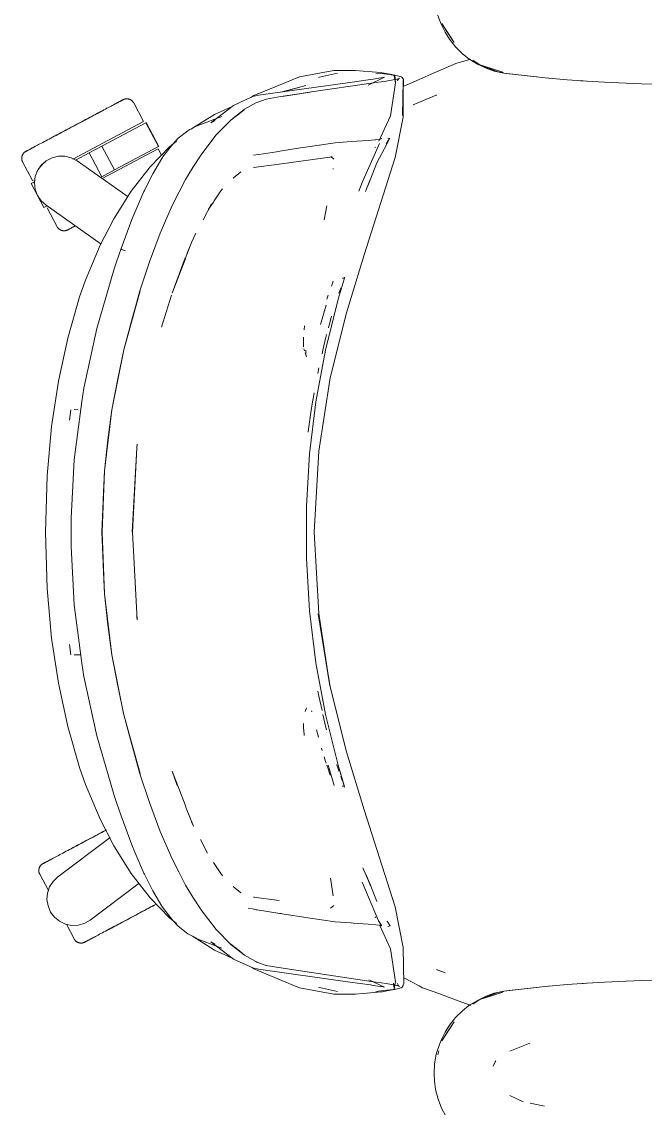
# Model space of a CAD drawing. Header units: millimetres. Extents: x 155927 to 317870, y -36033 to 97293.
# Drawn here: x 183911 to 184234, y 11246 to 11808 of the extents above; entities that cross this region are included whole.
import ezdxf

# ---------------------------------------------------------------- set-up
doc = ezdxf.new("R2010")
doc.units = ezdxf.units.MM
doc.header["$MEASUREMENT"] = 0
doc.layers.add('G-IMPT', color=8, linetype='CONTINUOUS', lineweight=9)
doc.layers.add('I-FURN', color=8, linetype='CONTINUOUS', lineweight=9)

msp = doc.modelspace()

# ---------------------------------------------------------------- linework, layer by layer
at = {"layer": 'G-IMPT'}
for p, q in [((184127.93, 11806.73), (184126.22, 11811.5)), ((184127.93, 11806.73), (184130.18, 11802.22)), ((184128.58, 11806.82), (184130.74, 11803.15)), ((184128.58, 11806.82), (184134.9, 11796.87)), ((184130.18, 11802.22), (184132.44, 11798.67)), ((184130.74, 11803.15), (184134.9, 11796.87)), ((184135.63, 11794.7), (184132.44, 11798.67)), ((184135.63, 11794.7), (184139.24, 11791.15)), ((184135.71, 11786.08), (184143.53, 11788.34)), ((184139.24, 11791.15), (184142.54, 11788.52)), ((184146.87, 11785.79), (184142.54, 11788.52)), ((184148.19, 11785.4), (184144.61, 11787.82)), ((184072.72, 11782.49), (184055.02, 11779.25)), ((184072.72, 11782.49), (184079.69, 11782.52)), ((184083.86, 11782.52), (184079.69, 11782.52)), ((184087.81, 11782.18), (184083.86, 11782.52)), ((184087.81, 11782.18), (184097.14, 11781.37)), ((184097.14, 11781.37), (184097.61, 11781.33)), ((184101.86, 11780.52), (184097.61, 11781.33)), ((184135.71, 11786.08), (184124.58, 11781.22)), ((184146.87, 11785.79), (184151.45, 11783.6)), ((184157.41, 11781.79), (184148.19, 11785.4)), ((184148.19, 11785.4), (184150.9, 11784.5)), ((184148.19, 11785.4), (184160.05, 11781.58)), ((184150.9, 11784.5), (184160.05, 11781.58)), ((184151.45, 11783.6), (184155.58, 11782.15)), ((184160.54, 11781), (184155.58, 11782.15)), ((184160.47, 11781.21), (184157.41, 11781.79)), ((184031.35, 11769.47), (184047.8, 11776.27)), ((184081, 11776.31), (184033.78, 11769.63)), ((184047.8, 11776.27), (184051.17, 11777.66)), ((184055.02, 11779.25), (184051.17, 11777.66)), ((184061.09, 11771.36), (184091.96, 11775.92)), ((184065.28, 11779.04), (184064.7, 11778.89)), ((184074.58, 11781.08), (184065.28, 11779.04)), ((184081, 11776.31), (184091.66, 11777.75)), ((184090.41, 11774.94), (184098.85, 11778.94)), ((184092.96, 11777.96), (184091.66, 11777.75)), ((184091.96, 11775.92), (184099.82, 11777.03)), ((184097.98, 11778.8), (184092.96, 11777.96)), ((184096.97, 11780.86), (184094.38, 11781.07)), ((184096.97, 11780.86), (184101.66, 11780.34)), ((184098.85, 11778.94), (184097.98, 11778.8)), ((184106.08, 11778.14), (184099.82, 11777.03)), ((184102.27, 11780.26), (184101.66, 11780.34)), ((184101.86, 11780.52), (184104.18, 11780.08)), ((184101.92, 11759.04), (184104.63, 11776.09)), ((184102.27, 11780.26), (184105.55, 11779.73)), ((184103.94, 11779.67), (184104.57, 11776.12)), ((184103.94, 11779.67), (184104.63, 11776.09)), ((184104.57, 11776.12), (184104.18, 11780.08)), ((184105.46, 11777.97), (184106.56, 11778.53)), ((184105.46, 11777.97), (184106.08, 11778.14)), ((184105.55, 11779.73), (184107.41, 11779.18)), ((184105.74, 11777.59), (184105.66, 11777.09)), ((184105.74, 11777.59), (184106.06, 11778.13)), ((184106.06, 11778.13), (184106.56, 11778.53)), ((184107.95, 11778.86), (184107.41, 11779.18)), ((184107.95, 11778.86), (184108.32, 11778.36)), ((184108.11, 11759.23), (184108.69, 11777.67)), ((184108.11, 11759.23), (184108.59, 11777.21)), ((184108.72, 11777.79), (184108.32, 11778.36)), ((184108.72, 11777.79), (184108.53, 11776.92)), ((184108.53, 11776.92), (184108.55, 11777.03)), ((184108.55, 11758.34), (184108.59, 11777.21)), ((184108.59, 11777.21), (184108.55, 11777.03)), ((184116.75, 11777.8), (184108.58, 11774.23)), ((184108.69, 11777.67), (184108.59, 11777.21)), ((184124.58, 11781.22), (184116.75, 11777.8)), ((184160.54, 11781), (184183.5, 11778.54)), ((184160.54, 11781), (184163.36, 11780.67)), ((184160.54, 11781), (184181.98, 11778.65)), ((184183.5, 11778.54), (184163.36, 11780.67)), ((184181.98, 11778.65), (184193.38, 11777.66)), ((184203.66, 11776.93), (184193.38, 11777.66)), ((184201.62, 11777.07), (184200.21, 11777.2)), ((184201.62, 11777.07), (184203.53, 11776.98)), ((184203.66, 11776.93), (184212.54, 11776.37)), ((184223.84, 11775.83), (184212.54, 11776.37)), ((184223.84, 11775.83), (184231.72, 11775.54)), ((184058.2, 11774.76), (184045.26, 11771.26)), ((184060.49, 11771.27), (184045.32, 11768.97)), ((184061.09, 11771.36), (184045.9, 11769.04)), ((184060.49, 11771.27), (184045.9, 11769.04)), ((184058.2, 11774.76), (184046.31, 11771.4)), ((184244.03, 11775.24), (184231.72, 11775.54)), ((184020.85, 11764.36), (184027.43, 11767.42)), ((184026.6, 11762.42), (184032.44, 11765.7)), ((184027.43, 11767.42), (184030.79, 11768.99)), ((184030.18, 11768.7), (184031.35, 11769.47)), ((184033.78, 11769.63), (184030.79, 11768.99)), ((184032.86, 11765.92), (184032.44, 11765.7)), ((184032.86, 11765.92), (184037.65, 11767.67)), ((184037.65, 11767.67), (184045.32, 11768.97)), ((184113.69, 11764.77), (184125.55, 11769.69)), ((184125.81, 11769.8), (184125.55, 11769.69)), ((183999.64, 11752.61), (184011.09, 11759.73)), ((184009.2, 11755.44), (184020.85, 11764.36)), ((184011.09, 11759.73), (184019.72, 11763.71)), ((184026.38, 11762.09), (184019.43, 11756.69)), ((184019.43, 11756.69), (184023, 11759.5)), ((184019.64, 11757), (184026.6, 11762.42)), ((184026.38, 11762.09), (184023, 11759.5)), ((184101.92, 11759.04), (184095.95, 11745.91)), ((184000.72, 11753.09), (184002.95, 11754.16)), ((184014.86, 11758.67), (184002.95, 11754.16)), ((184009.2, 11755.44), (184011.15, 11756.55)), ((184019.64, 11757), (184011.9, 11749.1)), ((184104.35, 11737.38), (184108.55, 11758.34)), ((183997.15, 11751.3), (183992.28, 11747.44)), ((183998.28, 11751.92), (183997.15, 11751.3)), ((183998.28, 11751.92), (184000.72, 11753.09)), ((183999.64, 11752.61), (183998.87, 11752.11)), ((184011.9, 11749.1), (184003.88, 11738.66)), ((184100.67, 11747.53), (184100.84, 11747.51)), ((183987.72, 11742.99), (183977.76, 11732.7)), ((183989.39, 11744.41), (183984.67, 11738.28)), ((183991.29, 11745.91), (183987.72, 11742.99)), ((183989.39, 11744.41), (183992.28, 11747.44)), ((184056.56, 11742.6), (184044.79, 11740.73)), ((184058.12, 11742.85), (184056.56, 11742.6)), ((184073.33, 11745.06), (184058.12, 11742.85)), ((184073.33, 11745.06), (184073.41, 11745.07)), ((184073.41, 11745.07), (184081.65, 11745.68)), ((184090.5, 11746.32), (184081.65, 11745.68)), ((184087.37, 11724.56), (184096.3, 11744.72)), ((184090.5, 11746.32), (184093.91, 11746.57)), ((184094.28, 11746.61), (184093.91, 11746.57)), ((184093.92, 11742.55), (184094.36, 11742.82)), ((184094.28, 11746.61), (184096.74, 11746.9)), ((184094.93, 11734.67), (184100.2, 11744.78)), ((184096.74, 11746.9), (184096.8, 11746.92)), ((184097.57, 11747.2), (184096.8, 11746.92)), ((184101.55, 11747.23), (184099.71, 11744.53)), ((184101.55, 11747.23), (184100.2, 11744.78)), ((184100.84, 11747.51), (184101.53, 11747.36)), ((184101.53, 11747.36), (184101.55, 11747.23)), ((184101.55, 11747.23), (184101.59, 11747.06)), ((183979.08, 11729), (183983.81, 11736.99)), ((183984.67, 11738.28), (183983.81, 11736.99)), ((183999.83, 11732.31), (184003.71, 11738.4)), ((184003.88, 11738.66), (184003.71, 11738.4)), ((184036.3, 11739.41), (184031.22, 11738.66)), ((184036.3, 11739.41), (184043.13, 11740.47)), ((184043.13, 11740.47), (184044.79, 11740.73)), ((184044.48, 11734.06), (184071.82, 11737.79)), ((184072.67, 11736.68), (184071.11, 11737.92)), ((184071.32, 11737.88), (184071.55, 11737.84)), ((184071.82, 11737.79), (184071.55, 11737.84)), ((184088.36, 11687.14), (184104.35, 11737.38)), ((183967.96, 11720.1), (183977.76, 11732.7)), ((183999.83, 11732.31), (183996.06, 11726.08)), ((184044.48, 11734.06), (184031.13, 11732.28)), ((184031.13, 11732.28), (184031.6, 11732.42)), ((184072.32, 11731.73), (184072.27, 11731.38)), ((184094.93, 11734.67), (184091.67, 11726.2)), ((183974.55, 11719.94), (183979.08, 11729)), ((183974.55, 11719.94), (183978.77, 11728.4)), ((183974.77, 11720.39), (183979.08, 11729)), ((183979.08, 11729), (183978.77, 11728.4)), ((183992.49, 11719.29), (183996.06, 11726.08)), ((184020.63, 11726.78), (184024.54, 11730.11)), ((184089.65, 11721.3), (184091.68, 11726.4)), ((184091.67, 11726.2), (184089.65, 11721.3)), ((184091.68, 11726.4), (184090.28, 11722.87)), ((183967.96, 11720.1), (183958.98, 11705.8)), ((183974.55, 11719.94), (183969.78, 11708.99)), ((183974.77, 11720.39), (183974.55, 11719.94)), ((184010.86, 11715.01), (184014.36, 11720.14)), ((184014.36, 11720.14), (184015.11, 11721.25)), ((184085.63, 11719.98), (184087.37, 11724.56)), ((184089.65, 11721.3), (184089.1, 11719.89)), ((183992.49, 11719.29), (183989.11, 11712.56)), ((184007.91, 11710.68), (184010.47, 11714.43)), ((184010.47, 11714.43), (184010.86, 11715.01)), ((183969.78, 11708.99), (183968.3, 11705.31)), ((183982.93, 11698.33), (183989.11, 11712.56)), ((184005.17, 11705.24), (184009.41, 11713.45)), ((184007.91, 11710.68), (184009.41, 11713.45)), ((184067.64, 11705.25), (184069.05, 11712.51)), ((183958.98, 11705.8), (183951.89, 11692.03)), ((183968.3, 11705.31), (183962.73, 11690.34)), ((183982.93, 11698.33), (183977.47, 11683.45)), ((184001.35, 11698.3), (183999.16, 11693.46)), ((183944.37, 11674.05), (183951.89, 11692.03)), ((183999.16, 11693.46), (183996.44, 11686.37)), ((183999.16, 11693.46), (183996.85, 11688.01)), ((183962.77, 11690.34), (183960.36, 11683.41)), ((183962.73, 11690.34), (183962.76, 11690.21)), ((183962.76, 11690.21), (183962.77, 11690.34)), ((183962.76, 11690.21), (183963.17, 11689.94)), ((183962.76, 11690.21), (183962.77, 11690.16)), ((183963.17, 11689.94), (183962.77, 11690.16)), ((183964, 11689.56), (183963.17, 11689.94)), ((183963.35, 11689.84), (183963.17, 11689.94)), ((183964, 11689.56), (183963.35, 11689.84)), ((183964, 11689.56), (183965.05, 11689.13)), ((183964, 11689.56), (183964.46, 11689.36)), ((183965.05, 11689.13), (183964.46, 11689.36)), ((183995.77, 11684.65), (183996.44, 11686.37)), ((184088.36, 11687.14), (184079.18, 11657.17)), ((183959.16, 11679.81), (183960.36, 11683.41)), ((183972.46, 11668.54), (183977.47, 11683.45)), ((183989.06, 11667.2), (183995.88, 11685.6)), ((183989.06, 11667.2), (183995.77, 11684.65)), ((183950.22, 11648.98), (183959.16, 11679.81)), ((184074.95, 11664.12), (184078.02, 11674.55)), ((184077.13, 11674.8), (184077.74, 11675.19)), ((184077.13, 11674.8), (184077.34, 11674.95)), ((184078.09, 11674.82), (184078.02, 11674.55)), ((184078.16, 11675.11), (184078.09, 11674.82)), ((184078.13, 11675.57), (184078.22, 11675.34)), ((184078.22, 11675.34), (184078.16, 11675.11)), ((183941.3, 11665.32), (183944.37, 11674.05)), ((184071.82, 11671.87), (184071.45, 11670.86)), ((184071.82, 11671.87), (184072.43, 11673.53)), ((184076.11, 11669.32), (184075.36, 11667.22)), ((184076.11, 11669.32), (184076.35, 11669.98)), ((183941.3, 11665.32), (183935.12, 11644.08)), ((183964.08, 11638.04), (183972.46, 11668.54)), ((183964.08, 11638.04), (183972.51, 11668.45)), ((183968.73, 11655.29), (183972.51, 11668.45)), ((183983.53, 11649.73), (183988.78, 11666.21)), ((184068.4, 11637.8), (184074.95, 11664.12)), ((184069.11, 11664.11), (184069.83, 11666.32)), ((184068.66, 11661.02), (184065.86, 11651.01)), ((183968.73, 11655.29), (183964.08, 11638.04)), ((183983.53, 11649.73), (183984.6, 11653.16)), ((184070.25, 11650.69), (184071.37, 11654.69)), ((184070.86, 11623.48), (184079.18, 11657.17)), ((184071.37, 11654.69), (184071.57, 11655.38)), ((183950.22, 11648.98), (183943.55, 11618.19)), ((184057.38, 11648.3), (184057.59, 11650.4)), ((184069.93, 11649.55), (184069.89, 11649.38)), ((184070.25, 11650.69), (184069.93, 11649.55)), ((183935.12, 11644.08), (183930.31, 11621.71)), ((184056.97, 11639.45), (184057.06, 11644.51)), ((184056.97, 11639.45), (184056.98, 11642.23)), ((184057.06, 11644.51), (184056.98, 11642.23)), ((184068.63, 11644.54), (184067.08, 11637.78)), ((184068.63, 11644.54), (184068.97, 11645.83)), ((183964.08, 11638.04), (183957.9, 11606.91)), ((183964.08, 11638.04), (183957.91, 11606.99)), ((183964.08, 11638.04), (183961, 11623.02)), ((184057.52, 11637.46), (184057.22, 11638.5)), ((184058.51, 11634.39), (184057.83, 11636.34)), ((184058.25, 11637.61), (184058.27, 11637.75)), ((184058.3, 11635.44), (184058.27, 11637.75)), ((184058.3, 11635.44), (184058.51, 11634.39)), ((184068.4, 11637.8), (184063.47, 11611.13)), ((184066.63, 11635.81), (184067.08, 11637.78)), ((184064.43, 11625.76), (184064.96, 11628.58)), ((183930.31, 11621.71), (183926.82, 11598.29)), ((183957.9, 11606.91), (183961, 11623.02)), ((184070.86, 11623.48), (184064.87, 11585.57)), ((183942.37, 11611.27), (183943.55, 11618.19)), ((184061.7, 11611.13), (184061.95, 11612.76)), ((184062.5, 11615.66), (184061.95, 11612.76)), ((183936.72, 11607), (183936.07, 11601.58)), ((183940.57, 11606.95), (183938.48, 11607.03)), ((183938.48, 11607.03), (183938.59, 11607.03)), ((183938.55, 11581.1), (183942.37, 11611.27)), ((184063.47, 11611.13), (184060.17, 11584.21)), ((184060.85, 11605.5), (184061.7, 11611.13)), ((183954.08, 11575.4), (183957.91, 11606.99)), ((183954.12, 11575.36), (183957.9, 11606.91)), ((183957.9, 11606.91), (183955.96, 11591.44)), ((184060.85, 11605.5), (184059.55, 11596.98)), ((183926.82, 11598.29), (183924.56, 11572.72)), ((184059.55, 11596.98), (184059.37, 11595.32)), ((183954.12, 11575.36), (183955.96, 11591.44)), ((183968.52, 11543.58), (183970.85, 11587.31)), ((183968.57, 11543.58), (183970.85, 11587.31)), ((183970.85, 11587.31), (183971.11, 11589.09)), ((183970.85, 11587.31), (183971.08, 11588.61)), ((183971.12, 11588.86), (183971.08, 11588.61)), ((184064.87, 11585.57), (184062.51, 11543.58)), ((183936.94, 11550.89), (183938.55, 11581.1)), ((184058.52, 11557.14), (184060.17, 11584.21)), ((183954.08, 11575.4), (183952.75, 11543.58)), ((183954.12, 11575.36), (183952.98, 11543.58)), ((183953.44, 11560.47), (183954.12, 11575.36)), ((183924.56, 11572.72), (183923.71, 11543.58)), ((183953.44, 11560.47), (183952.98, 11543.58)), ((184058.52, 11557.14), (184058.52, 11530.02)), ((183936.94, 11550.89), (183936.84, 11543.58)), ((183923.71, 11543.58), (183924.56, 11514.44)), ((183936.94, 11536.27), (183936.84, 11543.58)), ((183952.75, 11543.58), (183954.08, 11511.77)), ((183954.12, 11511.81), (183952.98, 11543.58)), ((183953.44, 11526.7), (183952.98, 11543.58)), ((183968.57, 11543.58), (183971.08, 11498.24)), ((184064.87, 11501.6), (184062.51, 11543.58)), ((183936.94, 11536.27), (183938.55, 11506.07)), ((184058.52, 11530.02), (184060.17, 11502.95)), ((183954.12, 11511.81), (183953.44, 11526.7)), ((183924.56, 11514.44), (183926.82, 11488.87)), ((183954.08, 11511.77), (183957.91, 11480.17)), ((183955.96, 11495.73), (183954.12, 11511.81)), ((183954.12, 11511.81), (183957.9, 11480.25)), ((183938.55, 11506.07), (183942.37, 11475.9)), ((184063.47, 11476.03), (184060.17, 11502.95)), ((184070.86, 11463.68), (184064.61, 11501.42)), ((184064.61, 11501.42), (184070.6, 11464.06)), ((184064.87, 11501.6), (184070.6, 11464.06)), ((183955.96, 11495.73), (183957.9, 11480.25)), ((183971.08, 11498.24), (183970.85, 11499.85)), ((183970.85, 11499.85), (183971.08, 11498.55)), ((183971.12, 11498.3), (183971.08, 11498.55)), ((183926.82, 11488.87), (183930.31, 11465.45)), ((183936.72, 11480.17), (183936.07, 11485.58)), ((183936.64, 11481.81), (183936.07, 11485.58)), ((183938.48, 11480.14), (183940.57, 11480.21)), ((183938.48, 11480.14), (183938.59, 11480.14)), ((183941.82, 11480.26), (183940.57, 11480.21)), ((183957.9, 11480.25), (183961, 11464.15)), ((183957.9, 11480.25), (183964.12, 11449.01)), ((183964.12, 11449.01), (183957.91, 11480.17)), ((183942.37, 11475.9), (183943.55, 11468.98)), ((184068.4, 11449.36), (184063.47, 11476.03)), ((183943.55, 11468.98), (183950.22, 11438.19)), ((183935.12, 11443.09), (183930.31, 11465.45)), ((183964.08, 11449.12), (183961, 11464.15)), ((184064.45, 11461.41), (184064.92, 11458.78)), ((184079.18, 11430), (184070.86, 11463.68)), ((184064.92, 11458.78), (184066.63, 11451.35)), ((184058.51, 11452.77), (184057.83, 11450.82)), ((184058.51, 11452.77), (184058.3, 11451.72)), ((184061.18, 11451.17), (184061.32, 11450.76)), ((183968.73, 11431.88), (183964.08, 11449.12)), ((183964.08, 11449.12), (183972.51, 11418.71)), ((183964.08, 11449.12), (183972.46, 11418.63)), ((184056.98, 11444.68), (184056.98, 11443.98)), ((184067.08, 11449.38), (184068.63, 11442.63)), ((184068.4, 11449.36), (184074.95, 11423.04)), ((183941.3, 11421.84), (183935.12, 11443.09)), ((184057.08, 11442.61), (184056.98, 11443.98)), ((184057.08, 11442.61), (184057.36, 11438.9)), ((184057.36, 11438.9), (184057.39, 11438.42)), ((184064.78, 11437.55), (184063.78, 11441.41)), ((184064.78, 11437.55), (184064.39, 11439.07)), ((184068.63, 11442.63), (184068.97, 11441.34)), ((183959.16, 11407.36), (183950.22, 11438.19)), ((183968.73, 11431.88), (183972.51, 11418.71)), ((184066.69, 11430.76), (184066.36, 11431.88)), ((184068.47, 11424.97), (184067.68, 11427.46)), ((184079.18, 11430), (184088.36, 11400.02)), ((183944.37, 11413.11), (183941.3, 11421.84)), ((184068.71, 11424.19), (184068.47, 11424.97)), ((184069.86, 11420.75), (184069.09, 11423.05)), ((184069.76, 11423.05), (184072.79, 11412.62)), ((184074.32, 11423.05), (184074.17, 11423.5)), ((184074.32, 11423.05), (184075.05, 11420.82)), ((184074.95, 11423.04), (184078.22, 11411.82)), ((184074.95, 11423.04), (184078.01, 11412.51)), ((184074.95, 11423.04), (184078.06, 11412.22)), ((183977.47, 11403.71), (183972.46, 11418.63)), ((183989.06, 11419.96), (183991.78, 11412.53)), ((183989.06, 11419.96), (183995.77, 11402.52)), ((184069.86, 11420.75), (184070.12, 11420.03)), ((184070.88, 11417.87), (184070.12, 11420.03)), ((184075.34, 11420.02), (184075.05, 11420.82)), ((184076.33, 11417.27), (184076.68, 11416.3)), ((184076.68, 11416.3), (184077.07, 11415.23)), ((183944.37, 11413.11), (183951.89, 11395.14)), ((184077.13, 11412.36), (184077.74, 11411.98)), ((184077.13, 11412.36), (184077.34, 11412.22)), ((184078.01, 11412.51), (184078.06, 11412.22)), ((184078.22, 11411.82), (184078.08, 11411.58)), ((183959.16, 11407.36), (183960.36, 11403.75)), ((183962.7, 11396.93), (183960.36, 11403.75)), ((183977.47, 11403.71), (183982.93, 11388.83)), ((183995.77, 11402.52), (183996.44, 11400.79)), ((183996.44, 11400.79), (184000.16, 11391.47)), ((184088.36, 11400.02), (184104.35, 11349.78)), ((183951.89, 11395.14), (183958.98, 11381.36)), ((183962.7, 11396.93), (183968.3, 11381.86)), ((184000.16, 11391.47), (183999.16, 11393.71)), ((183982.93, 11388.83), (183989.11, 11374.6)), ((184007.33, 11377.63), (184003.79, 11384.6)), ((183958.98, 11381.36), (183967.96, 11367.07)), ((183969.78, 11378.18), (183968.3, 11381.86)), ((183974.55, 11367.22), (183969.78, 11378.18)), ((183992.49, 11367.88), (183989.11, 11374.6)), ((184010.86, 11372.15), (184010.47, 11372.73)), ((184014.36, 11367.02), (184010.86, 11372.15)), ((183967.96, 11367.07), (183977.76, 11354.46)), ((183974.55, 11367.22), (183974.77, 11366.78)), ((183978.77, 11358.77), (183974.77, 11366.78)), ((183992.49, 11367.88), (183996.06, 11361.09)), ((184014.36, 11367.02), (184015.11, 11365.92)), ((184090.65, 11363.34), (184087.6, 11370.06)), ((184091.68, 11360.76), (184089.48, 11366.31)), ((184091.67, 11360.97), (184089.65, 11365.87)), ((184089.65, 11365.87), (184091.68, 11360.76)), ((183999.83, 11354.86), (183996.06, 11361.09)), ((184020.63, 11360.39), (184024.54, 11357.05)), ((184072.32, 11355.44), (184070.92, 11364.6)), ((184095.81, 11342.63), (184087.37, 11362.6)), ((184091.67, 11360.97), (184094.93, 11352.5)), ((183987.72, 11344.17), (183977.76, 11354.46)), ((183978.77, 11358.77), (183979.08, 11358.17)), ((183979.08, 11358.17), (183983.81, 11350.17)), ((183999.83, 11354.86), (184003.71, 11348.76)), ((184044.48, 11353.11), (184031.13, 11354.89)), ((184031.13, 11354.89), (184031.6, 11354.74)), ((184072.32, 11355.44), (184072.27, 11355.78)), ((183984.67, 11348.88), (183983.81, 11350.17)), ((183989.39, 11342.75), (183984.67, 11348.88)), ((184003.71, 11348.76), (184003.88, 11348.5)), ((184011.9, 11338.07), (184003.88, 11348.5)), ((184028.44, 11349.19), (184030.61, 11348.73)), ((184030.61, 11348.73), (184032.59, 11348.3)), ((184072.67, 11350.49), (184071.03, 11349.21)), ((184108.55, 11328.82), (184104.35, 11349.78)), ((183987.72, 11344.17), (183991.39, 11341.17)), ((184033.06, 11348.23), (184032.59, 11348.3)), ((184044.78, 11346.43), (184033.06, 11348.23)), ((184044.78, 11346.43), (184045.39, 11346.33)), ((184045.9, 11346.25), (184045.39, 11346.33)), ((184059.26, 11344.14), (184045.9, 11346.25)), ((184059.26, 11344.14), (184073.33, 11342.11)), ((184094.36, 11344.34), (184093.92, 11344.61)), ((183992.28, 11339.73), (183989.39, 11342.75)), ((183997.15, 11335.86), (183992.28, 11339.73)), ((184011.9, 11338.07), (184019.64, 11330.17)), ((184073.41, 11342.1), (184073.33, 11342.11)), ((184073.41, 11342.1), (184081.65, 11341.48)), ((184081.65, 11341.48), (184082.64, 11341.41)), ((184082.64, 11341.41), (184090.5, 11340.84)), ((184090.5, 11340.84), (184094.37, 11340.55)), ((184094.46, 11340.54), (184094.37, 11340.55)), ((184094.46, 11340.54), (184096.84, 11340.25)), ((184097.57, 11339.96), (184095.81, 11342.63)), ((184101.92, 11328.12), (184096.3, 11340.47)), ((184096.85, 11340.24), (184096.84, 11340.25)), ((184096.85, 11340.24), (184097.57, 11339.96)), ((184101.77, 11339.95), (184100.18, 11342.42)), ((184100.18, 11342.42), (184101.71, 11339.93)), ((184101.71, 11339.93), (184100.22, 11342.4)), ((184100.67, 11339.63), (184100.84, 11339.66)), ((184100.84, 11339.66), (184101.71, 11339.93)), ((184101.77, 11339.95), (184101.71, 11339.93)), ((183997.15, 11335.86), (183998.28, 11335.25)), ((183998.28, 11335.25), (184000.72, 11334.07)), ((184011.09, 11327.43), (183999.64, 11334.56)), ((184000.72, 11334.07), (184002.95, 11333)), ((184014.86, 11328.49), (184002.95, 11333)), ((184009.2, 11331.72), (184011.23, 11330.56)), ((184009.2, 11331.72), (184020.9, 11322.78)), ((184019.72, 11323.45), (184011.09, 11327.43)), ((184019.43, 11330.47), (184026.38, 11325.07)), ((184019.43, 11330.47), (184023, 11327.66)), ((184026.6, 11324.75), (184019.64, 11330.17)), ((184026.38, 11325.07), (184023, 11327.66)), ((184101.92, 11328.12), (184104.63, 11311.08)), ((184108.55, 11328.82), (184108.93, 11309.84)), ((184027.43, 11319.74), (184020.9, 11322.78)), ((184026.6, 11324.75), (184032.44, 11321.46)), ((184032.44, 11321.46), (184032.86, 11321.25)), ((184037.65, 11319.49), (184032.86, 11321.25)), ((184027.43, 11319.74), (184030.79, 11318.18)), ((184030.18, 11318.46), (184031.35, 11317.69)), ((184033.78, 11317.53), (184030.79, 11318.18)), ((184031.35, 11317.69), (184047.8, 11310.89)), ((184081, 11310.86), (184033.78, 11317.53)), ((184037.65, 11319.49), (184045.32, 11318.19)), ((184061.09, 11315.8), (184045.32, 11318.19)), ((184091.96, 11311.25), (184061.09, 11315.8)), ((184125.8, 11317.37), (184130.27, 11315.73)), ((184125.8, 11317.37), (184126.39, 11317.11)), ((184130.27, 11315.73), (184126.39, 11317.11)), ((184047.8, 11310.89), (184051.17, 11309.5)), ((184055.02, 11307.91), (184051.17, 11309.5)), ((184081, 11310.86), (184091.66, 11309.42)), ((184098.85, 11308.23), (184090.72, 11312.08)), ((184092.96, 11309.2), (184091.66, 11309.42)), ((184099.82, 11310.13), (184091.96, 11311.25)), ((184092.96, 11309.2), (184097.98, 11308.37)), ((184106.08, 11309.03), (184099.82, 11310.13)), ((184103.46, 11310.37), (184103.94, 11307.5)), ((184103.46, 11310.37), (184104.18, 11307.09)), ((184103.94, 11307.5), (184104.63, 11311.08)), ((184105.46, 11309.19), (184106.08, 11309.03)), ((184105.46, 11309.19), (184106.56, 11308.64)), ((184105.66, 11310.07), (184105.74, 11309.57)), ((184106.06, 11309.03), (184105.74, 11309.57)), ((184108.93, 11309.84), (184108.32, 11308.8)), ((184108.45, 11309.43), (184108.32, 11308.8)), ((184108.45, 11309.43), (184108.35, 11308.88)), ((184108.87, 11313.03), (184116.77, 11308.89)), ((184181.98, 11308.58), (184193.38, 11309.57)), ((184203.66, 11310.3), (184193.38, 11309.57)), ((184201.62, 11310.16), (184200.21, 11310.03)), ((184201.62, 11310.16), (184203.53, 11310.25)), ((184203.66, 11310.3), (184212.54, 11310.86)), ((184223.84, 11311.4), (184212.54, 11310.86)), ((184223.84, 11311.4), (184231.72, 11311.69)), ((184244.03, 11311.99), (184231.72, 11311.69)), ((184072.72, 11304.67), (184055.02, 11307.91)), ((184065.28, 11308.13), (184064.7, 11308.28)), ((184074.58, 11306.08), (184065.28, 11308.13)), ((184072.72, 11304.67), (184079.69, 11304.65)), ((184079.69, 11304.65), (184083.86, 11304.64)), ((184087.81, 11304.99), (184083.86, 11304.64)), ((184097.14, 11305.79), (184087.81, 11304.99)), ((184096.97, 11306.31), (184094.38, 11306.1)), ((184101.66, 11306.83), (184096.97, 11306.31)), ((184097.14, 11305.79), (184097.61, 11305.83)), ((184097.61, 11305.83), (184101.86, 11306.64)), ((184098.85, 11308.23), (184097.98, 11308.37)), ((184102.27, 11306.9), (184101.66, 11306.83)), ((184101.86, 11306.64), (184104.18, 11307.09)), ((184102.27, 11306.9), (184105.55, 11307.44)), ((184107.41, 11307.99), (184105.55, 11307.44)), ((184106.06, 11309.03), (184106.56, 11308.64)), ((184107.41, 11307.99), (184107.95, 11308.31)), ((184107.95, 11308.31), (184108.32, 11308.8)), ((184108.32, 11308.8), (184108.35, 11308.88)), ((184116.77, 11308.89), (184118.53, 11307.96)), ((184124.5, 11305.77), (184118.53, 11307.96)), ((184143.44, 11298.83), (184124.5, 11305.77)), ((184146.87, 11301.44), (184151.45, 11303.63)), ((184148.19, 11301.83), (184160.05, 11305.65)), ((184157.41, 11305.44), (184148.19, 11301.83)), ((184150.9, 11302.73), (184160.05, 11305.65)), ((184151.45, 11303.63), (184155.58, 11305.08)), ((184160.54, 11306.23), (184155.58, 11305.08)), ((184160.47, 11306.02), (184157.41, 11305.44)), ((184160.54, 11306.23), (184183.5, 11308.69)), ((184160.54, 11306.23), (184181.98, 11308.58)), ((184160.54, 11306.23), (184163.36, 11306.57)), ((184183.5, 11308.69), (184163.36, 11306.57)), ((184139.24, 11296.09), (184142.54, 11298.71)), ((184146.87, 11301.44), (184142.54, 11298.71)), ((184148.19, 11301.83), (184144.61, 11299.41)), ((184148.19, 11301.83), (184150.9, 11302.73)), ((184135.63, 11292.54), (184132.44, 11288.56)), ((184135.63, 11292.54), (184139.24, 11296.09)), ((184128.58, 11280.41), (184134.9, 11290.36)), ((184130.18, 11285.01), (184132.44, 11288.56)), ((184130.74, 11284.09), (184134.9, 11290.36)), ((184127.93, 11280.5), (184130.18, 11285.01)), ((184128.58, 11280.41), (184130.74, 11284.09)), ((184125.66, 11273.6), (184126.22, 11275.73)), ((184127.93, 11280.5), (184126.22, 11275.73)), ((184174.06, 11279.33), (184163.64, 11275.19)), ((184124.78, 11268.65), (184125.66, 11273.6)), ((184127.02, 11275.29), (184126.4, 11273.27)), ((184156.11, 11269.66), (184156.41, 11270.11)), ((184124.48, 11263.61), (184124.78, 11268.65)), ((184155.1, 11267.44), (184156.11, 11269.66)), ((184124.48, 11263.61), (184124.66, 11259.77)), ((184125.3, 11255.25), (184124.66, 11259.77)), ((184125.3, 11255.25), (184126.56, 11250.39)), ((184128.4, 11245.67), (184126.56, 11250.39)), ((184163.73, 11252.24), (184170.51, 11248.97)), ((184181.56, 11246.63), (184174.13, 11248.2)), ((184130.59, 11241.51), (184128.4, 11245.67))]:
    msp.add_line(p, q, dxfattribs=at)
at = {"layer": 'I-FURN'}
for p, q in [((183958.2, 11764.38), (183957.55, 11764.04)), ((183958.82, 11764.71), (183958.2, 11764.38)), ((183959.4, 11765.02), (183958.82, 11764.71)), ((183959.09, 11764.86), (183959.66, 11765.16)), ((183959.95, 11765.31), (183959.4, 11765.02)), ((183959.66, 11765.16), (183960.2, 11765.44)), ((183960.47, 11765.59), (183959.95, 11765.31)), ((183960.2, 11765.44), (183960.7, 11765.71)), ((183960.95, 11765.84), (183960.47, 11765.59)), ((183960.7, 11765.71), (183961.16, 11765.96)), ((183961.4, 11766.08), (183960.95, 11765.84)), ((183961.16, 11765.96), (183961.59, 11766.19)), ((183961.81, 11766.3), (183961.4, 11766.08)), ((183961.59, 11766.19), (183961.99, 11766.39)), ((183962.18, 11766.5), (183961.81, 11766.3)), ((183961.99, 11766.39), (183962.34, 11766.58)), ((183962.52, 11766.68), (183962.18, 11766.5)), ((183962.34, 11766.58), (183962.66, 11766.75)), ((183962.81, 11766.83), (183962.52, 11766.68)), ((183962.66, 11766.75), (183962.94, 11766.9)), ((183963.07, 11766.97), (183962.81, 11766.83)), ((183962.94, 11766.9), (183963.18, 11767.03)), ((183963.29, 11767.09), (183963.07, 11766.97)), ((183963.18, 11767.03), (183963.38, 11767.14)), ((183963.47, 11767.18), (183963.29, 11767.09)), ((183963.38, 11767.14), (183963.54, 11767.22)), ((183963.61, 11767.26), (183963.47, 11767.18)), ((183963.54, 11767.22), (183963.66, 11767.29)), ((183963.71, 11767.31), (183963.61, 11767.26)), ((183963.66, 11767.29), (183963.75, 11767.33)), ((183963.77, 11767.34), (183963.71, 11767.31)), ((183963.75, 11767.33), (183963.79, 11767.35)), ((183963.79, 11767.36), (183963.77, 11767.34)), ((183963.79, 11767.36), (183963.94, 11767.43)), ((183963.79, 11767.35), (183963.79, 11767.36)), ((183963.94, 11767.43), (183964.08, 11767.5)), ((183964.08, 11767.5), (183964.23, 11767.56)), ((183964.23, 11767.56), (183964.38, 11767.61)), ((183964.38, 11767.61), (183964.54, 11767.66)), ((183964.54, 11767.66), (183964.69, 11767.7)), ((183964.69, 11767.7), (183964.85, 11767.74)), ((183964.85, 11767.74), (183965.01, 11767.77)), ((183965.01, 11767.77), (183965.17, 11767.79)), ((183965.17, 11767.79), (183965.33, 11767.81)), ((183965.33, 11767.81), (183965.49, 11767.82)), ((183965.49, 11767.82), (183965.65, 11767.83)), ((183965.65, 11767.83), (183965.81, 11767.83)), ((183965.81, 11767.83), (183965.97, 11767.82)), ((183965.97, 11767.82), (183966.13, 11767.8)), ((183966.13, 11767.8), (183966.29, 11767.78)), ((183966.29, 11767.78), (183966.45, 11767.75)), ((183966.45, 11767.75), (183966.61, 11767.72)), ((183966.61, 11767.72), (183966.77, 11767.68)), ((183966.77, 11767.68), (183966.92, 11767.63)), ((183966.92, 11767.63), (183967.07, 11767.58)), ((183967.07, 11767.58), (183967.22, 11767.52)), ((183967.22, 11767.52), (183967.37, 11767.46)), ((183967.37, 11767.46), (183967.52, 11767.39)), ((183967.52, 11767.39), (183967.66, 11767.31)), ((183967.66, 11767.31), (183967.8, 11767.23)), ((183967.8, 11767.23), (183967.93, 11767.14)), ((183967.93, 11767.14), (183968.06, 11767.05)), ((183968.06, 11767.05), (183968.19, 11766.95)), ((183968.19, 11766.95), (183968.32, 11766.85)), ((183968.32, 11766.85), (183968.44, 11766.74)), ((183968.44, 11766.74), (183968.55, 11766.63)), ((183968.55, 11766.63), (183968.66, 11766.51)), ((183968.66, 11766.51), (183968.77, 11766.39)), ((183968.77, 11766.39), (183968.87, 11766.27)), ((183968.87, 11766.27), (183968.97, 11766.14)), ((183968.97, 11766.14), (183969.06, 11766)), ((183969.06, 11766), (183969.14, 11765.87)), ((183969.14, 11765.87), (183969.22, 11765.73)), ((183969.22, 11765.73), (183969.24, 11765.69)), ((183974.39, 11756), (183969.24, 11765.69)), ((183947.77, 11758.83), (183946.82, 11758.33)), ((183947.26, 11758.56), (183948.19, 11759.06)), ((183948.69, 11759.33), (183947.77, 11758.83)), ((183948.19, 11759.06), (183949.12, 11759.55)), ((183949.61, 11759.81), (183948.69, 11759.33)), ((183949.12, 11759.55), (183950.02, 11760.03)), ((183950.5, 11760.29), (183949.61, 11759.81)), ((183950.02, 11760.03), (183950.91, 11760.51)), ((183951.38, 11760.76), (183950.5, 11760.29)), ((183950.91, 11760.51), (183951.78, 11760.97)), ((183952.24, 11761.21), (183951.38, 11760.76)), ((183951.78, 11760.97), (183952.63, 11761.42)), ((183953.07, 11761.66), (183952.24, 11761.21)), ((183953.89, 11762.09), (183953.07, 11761.66)), ((183954.67, 11762.51), (183953.89, 11762.09)), ((183955.43, 11762.91), (183954.67, 11762.51)), ((183956.17, 11763.3), (183955.43, 11762.91)), ((183956.88, 11763.68), (183956.17, 11763.3)), ((183957.55, 11764.04), (183956.88, 11763.68)), ((183936.38, 11752.78), (183937.38, 11753.31)), ((183937.92, 11753.6), (183936.92, 11753.07)), ((183937.38, 11753.31), (183938.39, 11753.85)), ((183974.39, 11756), (183937.79, 11736.54)), ((183938.93, 11754.13), (183937.92, 11753.6)), ((183938.39, 11753.85), (183939.39, 11754.38)), ((183939.93, 11754.67), (183938.93, 11754.13)), ((183939.39, 11754.38), (183940.39, 11754.91)), ((183940.94, 11755.2), (183939.93, 11754.67)), ((183940.39, 11754.91), (183941.4, 11755.45)), ((183941.94, 11755.73), (183940.94, 11755.2)), ((183941.4, 11755.45), (183942.39, 11755.98)), ((183942.93, 11756.26), (183941.94, 11755.73)), ((183942.39, 11755.98), (183943.38, 11756.5)), ((183943.92, 11756.79), (183942.93, 11756.26)), ((183943.38, 11756.5), (183944.37, 11757.03)), ((183944.9, 11757.31), (183943.92, 11756.79)), ((183944.37, 11757.03), (183945.34, 11757.54)), ((183945.86, 11757.82), (183944.9, 11757.31)), ((183945.34, 11757.54), (183946.31, 11758.06)), ((183946.82, 11758.33), (183945.86, 11757.82)), ((183946.31, 11758.06), (183947.26, 11758.56)), ((183952.81, 11743.39), (183975.52, 11755.47)), ((183975.52, 11755.47), (183982.09, 11743.11)), ((183982.26, 11743.2), (183975.69, 11755.56)), ((183927.29, 11747.95), (183926.4, 11747.47)), ((183928.2, 11748.43), (183927.29, 11747.95)), ((183927.7, 11748.17), (183928.62, 11748.65)), ((183929.12, 11748.92), (183928.2, 11748.43)), ((183928.62, 11748.65), (183929.55, 11749.15)), ((183930.06, 11749.42), (183929.12, 11748.92)), ((183929.55, 11749.15), (183930.49, 11749.65)), ((183931.01, 11749.92), (183930.06, 11749.42)), ((183930.49, 11749.65), (183931.45, 11750.16)), ((183931.97, 11750.43), (183931.01, 11749.92)), ((183931.45, 11750.16), (183932.42, 11750.67)), ((183932.95, 11750.95), (183931.97, 11750.43)), ((183932.42, 11750.67), (183933.4, 11751.19)), ((183933.93, 11751.48), (183932.95, 11750.95)), ((183933.4, 11751.19), (183934.38, 11751.72)), ((183934.92, 11752), (183933.93, 11751.48)), ((183934.38, 11751.72), (183935.38, 11752.25)), ((183935.92, 11752.53), (183934.92, 11752)), ((183935.38, 11752.25), (183936.38, 11752.78)), ((183936.92, 11753.07), (183935.92, 11752.53)), ((183915.5, 11741.68), (183915.91, 11741.9)), ((183916.15, 11742.02), (183915.72, 11741.79)), ((183915.91, 11741.9), (183916.36, 11742.13)), ((183916.62, 11742.27), (183916.15, 11742.02)), ((183916.36, 11742.13), (183916.84, 11742.39)), ((183917.12, 11742.54), (183916.62, 11742.27)), ((183916.84, 11742.39), (183917.36, 11742.67)), ((183917.65, 11742.82), (183917.12, 11742.54)), ((183917.36, 11742.67), (183917.91, 11742.96)), ((183918.22, 11743.12), (183917.65, 11742.82)), ((183917.91, 11742.96), (183918.49, 11743.27)), ((183918.82, 11743.44), (183918.22, 11743.12)), ((183919.46, 11743.78), (183918.82, 11743.44)), ((183920.12, 11744.13), (183919.46, 11743.78)), ((183920.81, 11744.5), (183920.12, 11744.13)), ((183921.54, 11744.89), (183920.81, 11744.5)), ((183922.29, 11745.29), (183921.54, 11744.89)), ((183923.06, 11745.7), (183922.29, 11745.29)), ((183923.86, 11746.12), (183923.06, 11745.7)), ((183924.69, 11746.56), (183923.86, 11746.12)), ((183925.53, 11747.01), (183924.69, 11746.56)), ((183926.4, 11747.47), (183925.53, 11747.01)), ((183946.17, 11739.86), (183952.81, 11743.39)), ((183952.81, 11743.39), (183959.38, 11731.03)), ((183982.09, 11743.11), (183959.38, 11731.03)), ((183911.38, 11737.19), (183911.39, 11737.35)), ((183911.38, 11737.03), (183911.38, 11737.19)), ((183911.39, 11736.87), (183911.38, 11737.03)), ((183911.39, 11737.35), (183911.41, 11737.51)), ((183911.4, 11736.71), (183911.39, 11736.87)), ((183911.41, 11736.55), (183911.4, 11736.71)), ((183911.41, 11737.51), (183911.43, 11737.67)), ((183911.44, 11736.39), (183911.41, 11736.55)), ((183911.43, 11737.67), (183911.45, 11737.83)), ((183911.47, 11736.23), (183911.44, 11736.39)), ((183911.45, 11737.83), (183911.49, 11737.99)), ((183911.49, 11737.99), (183911.53, 11738.15)), ((183911.53, 11738.15), (183911.57, 11738.3)), ((183911.57, 11738.3), (183911.63, 11738.45)), ((183911.63, 11738.45), (183911.69, 11738.6)), ((183911.69, 11738.6), (183911.75, 11738.75)), ((183911.75, 11738.75), (183911.82, 11738.9)), ((183911.82, 11738.9), (183911.9, 11739.04)), ((183911.9, 11739.04), (183911.98, 11739.18)), ((183911.98, 11739.18), (183912.07, 11739.31)), ((183912.07, 11739.31), (183912.16, 11739.44)), ((183912.16, 11739.44), (183912.26, 11739.57)), ((183912.26, 11739.57), (183912.36, 11739.7)), ((183912.36, 11739.7), (183912.47, 11739.82)), ((183912.47, 11739.82), (183912.58, 11739.93)), ((183912.58, 11739.93), (183912.7, 11740.04)), ((183912.7, 11740.04), (183912.82, 11740.15)), ((183912.82, 11740.15), (183912.94, 11740.25)), ((183912.94, 11740.25), (183913.07, 11740.35)), ((183913.07, 11740.35), (183913.2, 11740.44)), ((183913.2, 11740.44), (183913.34, 11740.52)), ((183913.34, 11740.52), (183913.48, 11740.6)), ((183913.48, 11740.6), (183913.52, 11740.62)), ((183913.52, 11740.62), (183913.54, 11740.63)), ((183913.53, 11740.63), (183913.52, 11740.62)), ((183913.57, 11740.65), (183913.53, 11740.63)), ((183913.54, 11740.63), (183913.6, 11740.67)), ((183913.65, 11740.69), (183913.57, 11740.65)), ((183913.6, 11740.67), (183913.7, 11740.72)), ((183913.77, 11740.76), (183913.65, 11740.69)), ((183913.7, 11740.72), (183913.84, 11740.79)), ((183913.93, 11740.84), (183913.77, 11740.76)), ((183913.84, 11740.79), (183914.02, 11740.89)), ((183914.13, 11740.95), (183913.93, 11740.84)), ((183914.02, 11740.89), (183914.24, 11741.01)), ((183914.37, 11741.08), (183914.13, 11740.95)), ((183914.24, 11741.01), (183914.5, 11741.14)), ((183914.65, 11741.23), (183914.37, 11741.08)), ((183914.5, 11741.14), (183914.8, 11741.3)), ((183914.97, 11741.4), (183914.65, 11741.23)), ((183914.8, 11741.3), (183915.13, 11741.48)), ((183915.33, 11741.59), (183914.97, 11741.4)), ((183915.13, 11741.48), (183915.5, 11741.68)), ((183915.72, 11741.79), (183915.33, 11741.59)), ((183924.08, 11735.75), (183927.07, 11737.3)), ((183927.07, 11737.3), (183930.36, 11738.09)), ((183930.36, 11738.09), (183933.73, 11738.06)), ((183933.73, 11738.06), (183937, 11737.24)), ((183937, 11737.24), (183939.98, 11735.65)), ((183939.11, 11736.11), (183946.17, 11739.86)), ((183946.17, 11739.86), (183952.74, 11727.5)), ((183981.91, 11741.88), (183953.02, 11726.52)), ((183983.58, 11738.72), (183981.91, 11741.88)), ((183911.51, 11736.07), (183911.47, 11736.23)), ((183911.55, 11735.92), (183911.51, 11736.07)), ((183911.6, 11735.76), (183911.55, 11735.92)), ((183911.65, 11735.61), (183911.6, 11735.76)), ((183911.71, 11735.46), (183911.65, 11735.61)), ((183911.78, 11735.32), (183911.71, 11735.46)), ((183911.85, 11735.17), (183911.78, 11735.32)), ((183911.85, 11735.17), (183917, 11725.49)), ((183918.39, 11727.62), (183919.6, 11730.77)), ((183919.6, 11730.77), (183921.54, 11733.53)), ((183922.37, 11734.39), (183920.08, 11731.61)), ((183921.54, 11733.53), (183924.08, 11735.75)), ((183923.79, 11735.55), (183922.37, 11734.39)), ((183939.98, 11735.65), (183966.41, 11717.14)), ((183959.38, 11731.03), (183952.74, 11727.5)), ((183917.38, 11725.69), (183917, 11725.49)), ((183917.96, 11724.28), (183918.39, 11727.62)), ((183916.19, 11723.92), (183917.59, 11724.67)), ((183916.19, 11723.92), (183922.76, 11711.56)), ((183917.59, 11724.67), (183917.5, 11724.62)), ((183917.99, 11723.91), (183917.59, 11724.67)), ((183918.34, 11720.93), (183917.96, 11724.28)), ((183919.52, 11717.77), (183918.34, 11720.93)), ((183921.41, 11714.98), (183919.52, 11717.77)), ((183923.92, 11712.72), (183921.41, 11714.98)), ((183924.16, 11712.3), (183922.76, 11711.56)), ((183952.51, 11692.7), (183923.92, 11712.72)), ((183924.07, 11712.26), (183924.16, 11712.3)), ((183924.51, 11711.36), (183929.66, 11701.67)), ((183929.69, 11701.64), (183929.66, 11701.67)), ((183929.77, 11701.5), (183929.69, 11701.64)), ((183929.85, 11701.36), (183929.77, 11701.5)), ((183929.94, 11701.23), (183929.85, 11701.36)), ((183930.04, 11701.1), (183929.94, 11701.23)), ((183930.14, 11700.97), (183930.04, 11701.1)), ((183930.25, 11700.85), (183930.14, 11700.97)), ((183930.36, 11700.73), (183930.25, 11700.85)), ((183930.47, 11700.62), (183930.36, 11700.73)), ((183930.59, 11700.51), (183930.47, 11700.62)), ((183930.72, 11700.41), (183930.59, 11700.51)), ((183930.84, 11700.31), (183930.72, 11700.41)), ((183930.98, 11700.22), (183930.84, 11700.31)), ((183931.11, 11700.13), (183930.98, 11700.22)), ((183931.25, 11700.05), (183931.11, 11700.13)), ((183931.39, 11699.98), (183931.25, 11700.05)), ((183931.54, 11699.91), (183931.39, 11699.98)), ((183931.69, 11699.84), (183931.54, 11699.91)), ((183931.84, 11699.78), (183931.69, 11699.84)), ((183931.99, 11699.73), (183931.84, 11699.78)), ((183932.14, 11699.68), (183931.99, 11699.73)), ((183932.3, 11699.64), (183932.14, 11699.68)), ((183932.46, 11699.61), (183932.3, 11699.64)), ((183932.62, 11699.58), (183932.46, 11699.61)), ((183932.78, 11699.56), (183932.62, 11699.58)), ((183932.94, 11699.55), (183932.78, 11699.56)), ((183933.1, 11699.54), (183932.94, 11699.55)), ((183933.26, 11699.54), (183933.1, 11699.54)), ((183933.42, 11699.54), (183933.26, 11699.54)), ((183933.58, 11699.55), (183933.42, 11699.54)), ((183933.74, 11699.57), (183933.58, 11699.55)), ((183933.9, 11699.59), (183933.74, 11699.57)), ((183934.06, 11699.62), (183933.9, 11699.59)), ((183934.21, 11699.66), (183934.06, 11699.62)), ((183934.37, 11699.7), (183934.21, 11699.66)), ((183934.52, 11699.75), (183934.37, 11699.7)), ((183934.68, 11699.81), (183934.52, 11699.75)), ((183934.82, 11699.87), (183934.68, 11699.81)), ((183934.97, 11699.94), (183934.82, 11699.87)), ((183935.12, 11700.01), (183934.97, 11699.94)), ((183935.16, 11700.03), (183935.12, 11700.01)), ((183935.12, 11700.01), (183935.14, 11700.02)), ((183935.12, 11700.01), (183935.12, 11700.01)), ((183935.14, 11700.02), (183935.2, 11700.05)), ((183935.24, 11700.08), (183935.16, 11700.03)), ((183935.2, 11700.05), (183935.3, 11700.1)), ((183935.37, 11700.14), (183935.24, 11700.08)), ((183935.3, 11700.1), (183935.44, 11700.18)), ((183935.53, 11700.23), (183935.37, 11700.14)), ((183935.44, 11700.18), (183935.62, 11700.27)), ((183935.73, 11700.34), (183935.53, 11700.23)), ((183935.62, 11700.27), (183935.84, 11700.39)), ((183935.97, 11700.46), (183935.73, 11700.34)), ((183935.84, 11700.39), (183936.09, 11700.53)), ((183936.25, 11700.61), (183935.97, 11700.46)), ((183936.09, 11700.53), (183936.39, 11700.69)), ((183936.57, 11700.78), (183936.25, 11700.61)), ((183936.39, 11700.69), (183936.73, 11700.87)), ((183936.92, 11700.97), (183936.57, 11700.78)), ((183936.73, 11700.87), (183937.1, 11701.06)), ((183937.32, 11701.18), (183936.92, 11700.97)), ((183937.1, 11701.06), (183937.51, 11701.28)), ((183937.75, 11701.41), (183937.32, 11701.18)), ((183937.51, 11701.28), (183937.96, 11701.52)), ((183938.21, 11701.65), (183937.75, 11701.41)), ((183937.96, 11701.52), (183938.44, 11701.78)), ((183938.71, 11701.92), (183938.21, 11701.65)), ((183938.44, 11701.78), (183938.95, 11702.05)), ((183939.25, 11702.21), (183938.71, 11701.92)), ((183951.75, 11387.79), (183950.75, 11387.26)), ((183951.21, 11387.5), (183952.2, 11388.03)), ((183952.74, 11388.31), (183951.75, 11387.79)), ((183952.2, 11388.03), (183953.19, 11388.55)), ((183953.71, 11388.83), (183952.74, 11388.31)), ((183953.19, 11388.55), (183954.16, 11389.07)), ((183954.68, 11389.35), (183953.71, 11388.83)), ((183954.16, 11389.07), (183955.13, 11389.58)), ((183929.99, 11365.33), (183957.05, 11385.73)), ((183940.27, 11381.69), (183941.24, 11382.2)), ((183941.76, 11382.48), (183940.79, 11381.96)), ((183941.24, 11382.2), (183942.22, 11382.72)), ((183942.75, 11383), (183941.76, 11382.48)), ((183942.22, 11382.72), (183943.2, 11383.25)), ((183943.74, 11383.53), (183942.75, 11383)), ((183943.2, 11383.25), (183944.2, 11383.77)), ((183944.74, 11384.06), (183943.74, 11383.53)), ((183944.2, 11383.77), (183945.2, 11384.31)), ((183945.74, 11384.59), (183944.74, 11384.06)), ((183945.2, 11384.31), (183946.2, 11384.84)), ((183946.74, 11385.13), (183945.74, 11384.59)), ((183946.2, 11384.84), (183947.2, 11385.37)), ((183947.75, 11385.66), (183946.74, 11385.13)), ((183947.2, 11385.37), (183948.21, 11385.91)), ((183948.75, 11386.2), (183947.75, 11385.66)), ((183948.21, 11385.91), (183949.21, 11386.44)), ((183949.76, 11386.73), (183948.75, 11386.2)), ((183949.21, 11386.44), (183950.22, 11386.97)), ((183950.75, 11387.26), (183949.76, 11386.73)), ((183950.22, 11386.97), (183951.21, 11387.5)), ((183931.11, 11376.81), (183930.36, 11376.41)), ((183931.88, 11377.23), (183931.11, 11376.81)), ((183932.68, 11377.65), (183931.88, 11377.23)), ((183933.51, 11378.09), (183932.68, 11377.65)), ((183934.35, 11378.54), (183933.51, 11378.09)), ((183935.22, 11379), (183934.35, 11378.54)), ((183936.11, 11379.47), (183935.22, 11379)), ((183937.02, 11379.96), (183936.11, 11379.47)), ((183936.52, 11379.69), (183937.44, 11380.18)), ((183937.94, 11380.45), (183937.02, 11379.96)), ((183937.44, 11380.18), (183938.37, 11380.67)), ((183938.88, 11380.94), (183937.94, 11380.45)), ((183938.37, 11380.67), (183939.31, 11381.18)), ((183939.83, 11381.45), (183938.88, 11380.94)), ((183939.31, 11381.18), (183940.27, 11381.69)), ((183940.79, 11381.96), (183939.83, 11381.45)), ((183920.89, 11370.84), (183920.98, 11370.97)), ((183920.98, 11370.97), (183921.08, 11371.1)), ((183921.08, 11371.1), (183921.18, 11371.22)), ((183921.18, 11371.22), (183921.29, 11371.34)), ((183921.29, 11371.34), (183921.4, 11371.46)), ((183921.4, 11371.46), (183921.52, 11371.57)), ((183921.52, 11371.57), (183921.64, 11371.68)), ((183921.64, 11371.68), (183921.76, 11371.78)), ((183921.76, 11371.78), (183921.89, 11371.87)), ((183921.89, 11371.87), (183922.02, 11371.97)), ((183922.02, 11371.97), (183922.16, 11372.05)), ((183922.16, 11372.05), (183922.3, 11372.13)), ((183922.3, 11372.13), (183922.34, 11372.15)), ((183922.39, 11372.18), (183922.34, 11372.15)), ((183922.34, 11372.15), (183922.36, 11372.16)), ((183922.34, 11372.15), (183922.34, 11372.15)), ((183922.36, 11372.16), (183922.42, 11372.19)), ((183922.47, 11372.22), (183922.39, 11372.18)), ((183922.42, 11372.19), (183922.52, 11372.25)), ((183922.59, 11372.29), (183922.47, 11372.22)), ((183922.52, 11372.25), (183922.66, 11372.32)), ((183922.75, 11372.37), (183922.59, 11372.29)), ((183922.66, 11372.32), (183922.84, 11372.42)), ((183922.95, 11372.48), (183922.75, 11372.37)), ((183922.84, 11372.42), (183923.06, 11372.53)), ((183923.19, 11372.61), (183922.95, 11372.48)), ((183923.06, 11372.53), (183923.32, 11372.67)), ((183923.47, 11372.75), (183923.19, 11372.61)), ((183923.32, 11372.67), (183923.62, 11372.83)), ((183923.79, 11372.92), (183923.47, 11372.75)), ((183923.62, 11372.83), (183923.95, 11373.01)), ((183924.15, 11373.11), (183923.79, 11372.92)), ((183923.95, 11373.01), (183924.32, 11373.21)), ((183924.54, 11373.32), (183924.15, 11373.11)), ((183924.32, 11373.21), (183924.73, 11373.42)), ((183924.97, 11373.55), (183924.54, 11373.32)), ((183924.73, 11373.42), (183925.18, 11373.66)), ((183925.44, 11373.8), (183924.97, 11373.55)), ((183925.18, 11373.66), (183925.66, 11373.92)), ((183925.94, 11374.06), (183925.44, 11373.8)), ((183925.66, 11373.92), (183926.18, 11374.19)), ((183926.47, 11374.35), (183925.94, 11374.06)), ((183926.18, 11374.19), (183926.73, 11374.49)), ((183927.04, 11374.65), (183926.47, 11374.35)), ((183926.73, 11374.49), (183927.31, 11374.8)), ((183927.64, 11374.97), (183927.04, 11374.65)), ((183928.28, 11375.31), (183927.64, 11374.97)), ((183928.94, 11375.66), (183928.28, 11375.31)), ((183929.63, 11376.03), (183928.94, 11375.66)), ((183930.36, 11376.41), (183929.63, 11376.03)), ((183920.2, 11368.72), (183920.21, 11368.88)), ((183920.2, 11368.56), (183920.2, 11368.72)), ((183920.21, 11368.4), (183920.2, 11368.56)), ((183920.21, 11368.88), (183920.23, 11369.04)), ((183920.22, 11368.24), (183920.21, 11368.4)), ((183920.23, 11368.08), (183920.22, 11368.24)), ((183920.23, 11369.04), (183920.25, 11369.2)), ((183920.26, 11367.92), (183920.23, 11368.08)), ((183920.25, 11369.2), (183920.27, 11369.36)), ((183920.29, 11367.76), (183920.26, 11367.92)), ((183920.27, 11369.36), (183920.31, 11369.52)), ((183920.32, 11367.6), (183920.29, 11367.76)), ((183920.31, 11369.52), (183920.35, 11369.67)), ((183920.37, 11367.45), (183920.32, 11367.6)), ((183920.35, 11369.67), (183920.39, 11369.83)), ((183920.42, 11367.29), (183920.37, 11367.45)), ((183920.39, 11369.83), (183920.45, 11369.98)), ((183920.47, 11367.14), (183920.42, 11367.29)), ((183920.45, 11369.98), (183920.51, 11370.13)), ((183920.53, 11366.99), (183920.47, 11367.14)), ((183920.51, 11370.13), (183920.57, 11370.28)), ((183920.6, 11366.84), (183920.53, 11366.99)), ((183920.57, 11370.28), (183920.64, 11370.42)), ((183920.67, 11366.7), (183920.6, 11366.84)), ((183920.64, 11370.42), (183920.72, 11370.57)), ((183920.67, 11366.7), (183925.14, 11358.29)), ((183920.72, 11370.57), (183920.8, 11370.7)), ((183920.8, 11370.7), (183920.89, 11370.84)), ((183927.56, 11362.99), (183929.99, 11365.33)), ((183924.69, 11356.94), (183925.76, 11360.14)), ((183925.76, 11360.14), (183927.56, 11362.99)), ((183972.14, 11362.06), (183946.83, 11342.98)), ((183924.43, 11353.57), (183924.69, 11356.94)), ((183924.97, 11350.25), (183924.43, 11353.57)), ((183926.3, 11347.14), (183924.97, 11350.25)), ((183974.78, 11347.94), (183975.76, 11348.46)), ((183976.28, 11348.73), (183975.31, 11348.22)), ((183975.76, 11348.46), (183976.72, 11348.97)), ((183977.24, 11349.24), (183976.28, 11348.73)), ((183976.72, 11348.97), (183977.67, 11349.47)), ((183978.18, 11349.74), (183977.24, 11349.24)), ((183977.67, 11349.47), (183978.61, 11349.97)), ((183979.11, 11350.24), (183978.18, 11349.74)), ((183978.61, 11349.97), (183979.53, 11350.46)), ((183980.02, 11350.72), (183979.11, 11350.24)), ((183979.53, 11350.46), (183980.44, 11350.95)), ((183928.33, 11344.45), (183926.3, 11347.14)), ((183930.94, 11342.32), (183928.33, 11344.45)), ((183946.83, 11342.98), (183943.91, 11341.29)), ((183965.34, 11342.91), (183964.34, 11342.39)), ((183964.8, 11342.63), (183965.79, 11343.16)), ((183966.33, 11343.45), (183965.34, 11342.91)), ((183965.79, 11343.16), (183966.79, 11343.69)), ((183967.33, 11343.98), (183966.33, 11343.45)), ((183966.79, 11343.69), (183967.8, 11344.22)), ((183968.34, 11344.51), (183967.33, 11343.98)), ((183967.8, 11344.22), (183968.8, 11344.76)), ((183969.34, 11345.05), (183968.34, 11344.51)), ((183968.8, 11344.76), (183969.81, 11345.29)), ((183970.35, 11345.58), (183969.34, 11345.05)), ((183969.81, 11345.29), (183970.81, 11345.83)), ((183971.35, 11346.11), (183970.35, 11345.58)), ((183970.81, 11345.83), (183971.81, 11346.36)), ((183972.35, 11346.64), (183971.35, 11346.11)), ((183971.81, 11346.36), (183972.81, 11346.89)), ((183973.34, 11347.17), (183972.35, 11346.64)), ((183972.81, 11346.89), (183973.8, 11347.42)), ((183974.33, 11347.7), (183973.34, 11347.17)), ((183973.8, 11347.42), (183974.78, 11347.94)), ((183975.31, 11348.22), (183974.33, 11347.7)), ((183933.99, 11340.88), (183930.94, 11342.32)), ((183937.3, 11340.21), (183933.99, 11340.88)), ((183934.45, 11340.79), (183938.48, 11333.2)), ((183940.67, 11340.35), (183937.3, 11340.21)), ((183943.91, 11341.29), (183940.67, 11340.35)), ((183953.84, 11336.8), (183954.66, 11337.24)), ((183954.66, 11337.24), (183955.49, 11337.68)), ((183955.95, 11337.92), (183955.1, 11337.47)), ((183955.49, 11337.68), (183956.35, 11338.14)), ((183956.82, 11338.39), (183955.95, 11337.92)), ((183956.35, 11338.14), (183957.22, 11338.6)), ((183957.71, 11338.86), (183956.82, 11338.39)), ((183957.22, 11338.6), (183958.12, 11339.08)), ((183958.61, 11339.34), (183957.71, 11338.86)), ((183958.12, 11339.08), (183959.03, 11339.56)), ((183959.53, 11339.83), (183958.61, 11339.34)), ((183959.03, 11339.56), (183959.96, 11340.06)), ((183960.47, 11340.33), (183959.53, 11339.83)), ((183959.96, 11340.06), (183960.91, 11340.56)), ((183961.42, 11340.83), (183960.47, 11340.33)), ((183960.91, 11340.56), (183961.86, 11341.07)), ((183962.39, 11341.35), (183961.42, 11340.83)), ((183961.86, 11341.07), (183962.83, 11341.58)), ((183963.36, 11341.87), (183962.39, 11341.35)), ((183962.83, 11341.58), (183963.81, 11342.11)), ((183964.34, 11342.39), (183963.36, 11341.87)), ((183963.81, 11342.11), (183964.8, 11342.63)), ((183938.5, 11333.16), (183938.48, 11333.2)), ((183938.58, 11333.02), (183938.5, 11333.16)), ((183938.67, 11332.89), (183938.58, 11333.02)), ((183938.76, 11332.75), (183938.67, 11332.89)), ((183938.86, 11332.63), (183938.76, 11332.75)), ((183938.96, 11332.5), (183938.86, 11332.63)), ((183939.06, 11332.38), (183938.96, 11332.5)), ((183939.18, 11332.26), (183939.06, 11332.38)), ((183939.29, 11332.15), (183939.18, 11332.26)), ((183939.41, 11332.04), (183939.29, 11332.15)), ((183939.54, 11331.94), (183939.41, 11332.04)), ((183939.66, 11331.84), (183939.54, 11331.94)), ((183939.8, 11331.75), (183939.66, 11331.84)), ((183939.93, 11331.66), (183939.8, 11331.75)), ((183940.07, 11331.58), (183939.93, 11331.66)), ((183940.21, 11331.5), (183940.07, 11331.58)), ((183943.95, 11331.55), (183944.02, 11331.58)), ((183944.06, 11331.6), (183943.98, 11331.56)), ((183944.02, 11331.58), (183944.12, 11331.63)), ((183944.19, 11331.67), (183944.06, 11331.6)), ((183944.12, 11331.63), (183944.26, 11331.71)), ((183944.35, 11331.76), (183944.19, 11331.67)), ((183944.26, 11331.71), (183944.44, 11331.8)), ((183944.55, 11331.86), (183944.35, 11331.76)), ((183944.44, 11331.8), (183944.66, 11331.92)), ((183944.79, 11331.99), (183944.55, 11331.86)), ((183944.66, 11331.92), (183944.91, 11332.06)), ((183945.07, 11332.14), (183944.79, 11331.99)), ((183944.91, 11332.06), (183945.21, 11332.21)), ((183945.39, 11332.31), (183945.07, 11332.14)), ((183945.21, 11332.21), (183945.55, 11332.39)), ((183945.74, 11332.5), (183945.39, 11332.31)), ((183945.55, 11332.39), (183945.92, 11332.59)), ((183946.14, 11332.71), (183945.74, 11332.5)), ((183945.92, 11332.59), (183946.33, 11332.81)), ((183946.57, 11332.93), (183946.14, 11332.71)), ((183946.33, 11332.81), (183946.78, 11333.05)), ((183947.03, 11333.18), (183946.57, 11332.93)), ((183946.78, 11333.05), (183947.26, 11333.3)), ((183947.53, 11333.45), (183947.03, 11333.18)), ((183947.26, 11333.3), (183947.77, 11333.58)), ((183948.07, 11333.73), (183947.53, 11333.45)), ((183947.77, 11333.58), (183948.33, 11333.87)), ((183948.64, 11334.04), (183948.07, 11333.73)), ((183948.33, 11333.87), (183948.91, 11334.18)), ((183948.91, 11334.18), (183949.53, 11334.51)), ((183949.53, 11334.51), (183950.17, 11334.85)), ((183950.17, 11334.85), (183950.85, 11335.21)), ((183950.85, 11335.21), (183951.56, 11335.59)), ((183951.56, 11335.59), (183952.29, 11335.98)), ((183952.29, 11335.98), (183953.06, 11336.39)), ((183953.06, 11336.39), (183953.84, 11336.8)), ((183940.36, 11331.43), (183940.21, 11331.5)), ((183940.51, 11331.37), (183940.36, 11331.43)), ((183940.66, 11331.31), (183940.51, 11331.37)), ((183940.81, 11331.26), (183940.66, 11331.31)), ((183940.96, 11331.21), (183940.81, 11331.26)), ((183941.12, 11331.17), (183940.96, 11331.21)), ((183941.28, 11331.14), (183941.12, 11331.17)), ((183941.44, 11331.11), (183941.28, 11331.14)), ((183941.59, 11331.09), (183941.44, 11331.11)), ((183941.76, 11331.07), (183941.59, 11331.09)), ((183941.92, 11331.07), (183941.76, 11331.07)), ((183942.08, 11331.06), (183941.92, 11331.07)), ((183942.24, 11331.07), (183942.08, 11331.06)), ((183942.4, 11331.08), (183942.24, 11331.07)), ((183942.56, 11331.1), (183942.4, 11331.08)), ((183942.72, 11331.12), (183942.56, 11331.1)), ((183942.88, 11331.15), (183942.72, 11331.12)), ((183943.03, 11331.19), (183942.88, 11331.15)), ((183943.19, 11331.23), (183943.03, 11331.19)), ((183943.34, 11331.28), (183943.19, 11331.23)), ((183943.5, 11331.34), (183943.34, 11331.28)), ((183943.64, 11331.4), (183943.5, 11331.34)), ((183943.79, 11331.46), (183943.64, 11331.4)), ((183943.93, 11331.54), (183943.79, 11331.46)), ((183943.93, 11331.54), (183943.95, 11331.55)), ((183943.94, 11331.54), (183943.93, 11331.54)), ((183943.98, 11331.56), (183943.94, 11331.54))]:
    msp.add_line(p, q, dxfattribs=at)
for points in [[(183920.93, 11732.82), (183921.26, 11733.24), (183921.6, 11733.67), (183922.02, 11734.06)], [(183917.99, 11723.91), (183917.98, 11724.14), (183917.98, 11724.68), (183918.02, 11725.35), (183918.06, 11725.72)]]:
    msp.add_open_spline(points, degree=3, dxfattribs=at)
msp.add_open_spline([(183918.58, 11728.33), (183918.73, 11728.8), (183918.95, 11729.42), (183919.25, 11730.06), (183919.32, 11730.21)], degree=3, knots=[-0.6, -0.6, -0.6, -0.6, -0.5, -0.4680239, -0.4680239, -0.4680239, -0.4680239], dxfattribs=at)

doc.saveas('drawing.dxf')
